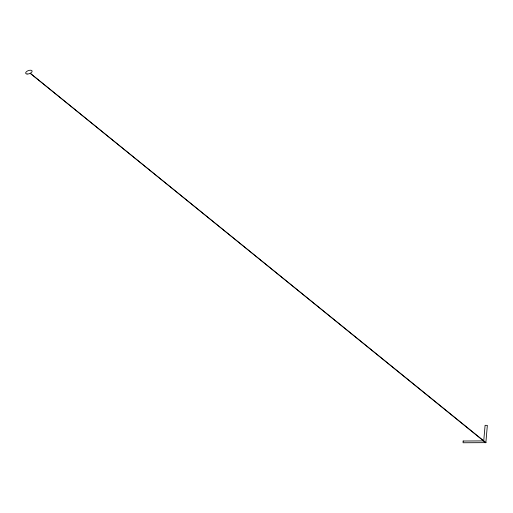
<?xml version="1.0" encoding="UTF-8"?>
<svg xmlns="http://www.w3.org/2000/svg" width="513" height="513" viewBox="0 0 513 513"><rect width="100%" height="100%" fill="white"/><g stroke="black" fill="none" stroke-linecap="round" stroke-linejoin="round"><path stroke-width="0.77" d="M485.792 442.777L30.229 73.25M30.273 73.365L485.958 442.655M463.143 441.02L463.072 442.757L485.862 442.642L487.35 425.386L485.093 425.328L483.727 440.904L463.143 441.02M27.074 74.032A3.405 1.622 -19.9 0 0 32.127 71.371A3.405 1.622 -19.9 0 0 27.465 70.986A3.405 1.622 -19.9 0 0 27.074 74.032"/></g></svg>
